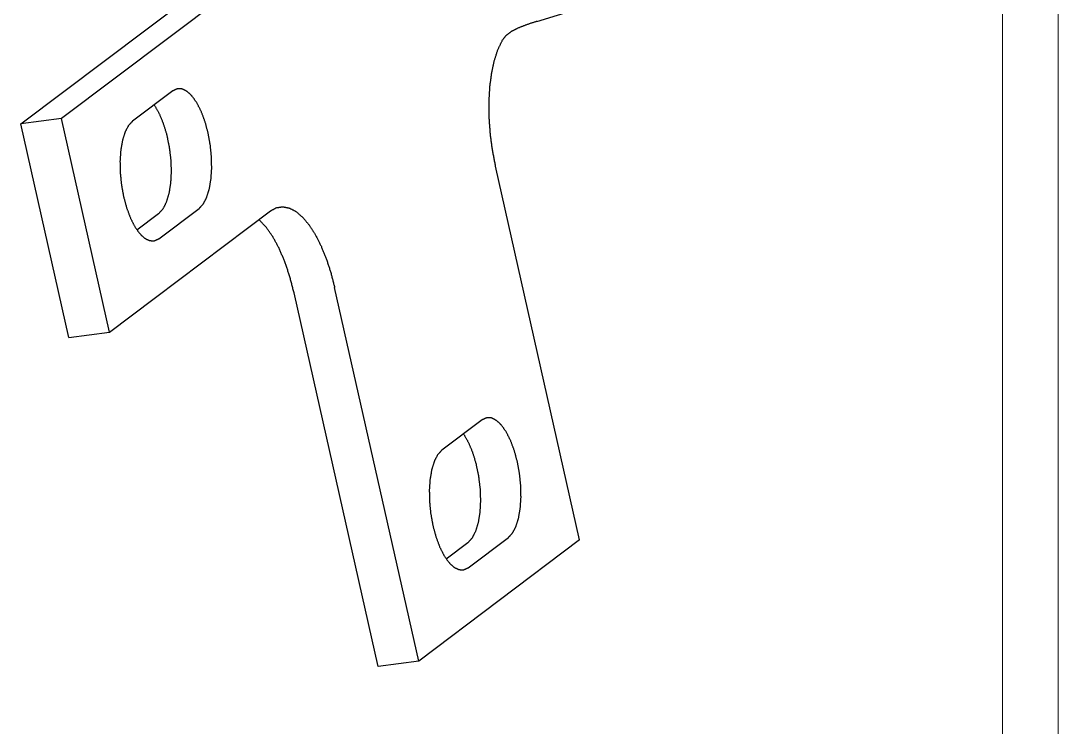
# Model space of a CAD drawing. Header units: millimetres. Extents: x 0 to 420, y 0 to 297.
# Drawn here: x 327.2 to 420, y 63.2 to 126.4 of the extents above; entities that cross this region are included whole.
import ezdxf

# ---------------------------------------------------------------- set-up
doc = ezdxf.new("R2010")
doc.units = ezdxf.units.MM
doc.layers.add('101', color=7, linetype='Continuous', true_color=0xffffff)

msp = doc.modelspace()

# ---------------------------------------------------------------- linework, layer by layer
at = {"layer": '101', "color": 133, "linetype": 'Continuous', "lineweight": 18}
for p, q in [((420, 0), (420, 297)), ((415, 5), (415, 292))]:
    msp.add_line(p, q, dxfattribs=at)
at = {"layer": '101', "color": 151, "linetype": 'Continuous', "lineweight": 25}
for p, q in [((365.931, 144.068), (330.825, 117.625)), ((327.194, 117.151), (362.299, 143.594)), ((373.35, 126.322), (388.328, 130.926)), ((340.792, 120.105), (337.192, 117.394)), ((330.825, 117.625), (327.194, 117.151)), ((331.49, 98.046), (327.194, 117.151)), ((335.122, 98.521), (330.825, 117.625)), ((377.189, 79.941), (369.67, 113.374)), ((339.555, 106.886), (343.155, 109.598)), ((335.122, 98.521), (349.522, 109.367)), ((339.524, 109.124), (337.586, 107.664)), ((362.789, 69.095), (355.27, 102.527)), ((359.158, 68.621), (351.639, 102.053)), ((331.49, 98.046), (335.122, 98.521)), ((368.46, 90.68), (364.86, 87.968)), ((377.189, 79.941), (362.789, 69.095)), ((367.223, 77.461), (370.823, 80.172)), ((367.191, 79.698), (365.253, 78.238)), ((362.789, 69.095), (359.158, 68.621))]:
    msp.add_line(p, q, dxfattribs=at)
for points, knots in [([(373.35, 126.322), (372.429, 126.017), (371.611, 125.701)], [0, 0, 0.525479, 1, 1]), ([(370.295, 124.664), (370.619, 125.074), (371.085, 125.434), (371.611, 125.701)], [0, 0, 0.307143, 0.653197, 1, 1]), ([(369.67, 113.374), (369.395, 114.798), (369.203, 116.251), (369.098, 117.699), (369.083, 119.113), (369.158, 120.463), (369.32, 121.718), (369.568, 122.852), (369.895, 123.841), (370.295, 124.664)], [0, 0, 0.12599, 0.25319, 0.379311, 0.502104, 0.619426, 0.729326, 0.830137, 0.920593, 1, 1]), ([(343.155, 109.598), (343.519, 109.99), (343.823, 110.569), (344.056, 111.312), (344.209, 112.192), (344.276, 113.173), (344.255, 114.219), (344.146, 115.29), (343.954, 116.343), (343.685, 117.34), (343.351, 118.24), (342.963, 119.011), (342.538, 119.621), (342.091, 120.049), (341.64, 120.276), (341.201, 120.296), (340.792, 120.105)], [0, 0, 0.042258, 0.093942, 0.155525, 0.226083, 0.303859, 0.38657, 0.471624, 0.556288, 0.637854, 0.713798, 0.781963, 0.840786, 0.889671, 0.929642, 0.964352, 1, 1]), ([(339.13, 118.853), (339.555, 118.123), (339.928, 117.235), (340.236, 116.228), (340.464, 115.144), (340.603, 114.027), (340.648, 112.925), (340.596, 111.884), (340.449, 110.947), (340.215, 110.154), (339.902, 109.538), (339.524, 109.124)], [0, 0, 0.082314, 0.176111, 0.278676, 0.386629, 0.496236, 0.603658, 0.705193, 0.797537, 0.878091, 0.945408, 1, 1]), ([(337.192, 117.394), (336.828, 117.002), (336.524, 116.423), (336.291, 115.68), (336.138, 114.8), (336.071, 113.819), (336.092, 112.773), (336.201, 111.702), (336.394, 110.649), (336.662, 109.652), (336.997, 108.752), (337.384, 107.981), (337.809, 107.371), (338.256, 106.943), (338.708, 106.716), (339.146, 106.696), (339.555, 106.886)], [0, 0, 0.042259, 0.093942, 0.155524, 0.226083, 0.303859, 0.38657, 0.471623, 0.556287, 0.637853, 0.713798, 0.781962, 0.840786, 0.889671, 0.929641, 0.964351, 1, 1]), ([(349.522, 109.367), (350.056, 109.656), (350.623, 109.744), (351.212, 109.631), (351.809, 109.317), (352.404, 108.81), (352.984, 108.12), (353.537, 107.261), (354.052, 106.25), (354.519, 105.108), (354.928, 103.859), (355.27, 102.527)], [0, 0, 0.059424, 0.115591, 0.17424, 0.240298, 0.316795, 0.405016, 0.505022, 0.61605, 0.736763, 0.865422, 1, 1]), ([(351.639, 102.053), (351.267, 103.485), (350.819, 104.819), (350.305, 106.023), (349.738, 107.07), (349.13, 107.934), (348.497, 108.595)], [0, 0, 0.201049, 0.392293, 0.570263, 0.732056, 0.875596, 1, 1]), ([(370.823, 80.172), (371.186, 80.564), (371.49, 81.143), (371.724, 81.886), (371.877, 82.766), (371.944, 83.747), (371.923, 84.793), (371.814, 85.864), (371.621, 86.917), (371.353, 87.914), (371.018, 88.814), (370.631, 89.585), (370.206, 90.195), (369.759, 90.623), (369.307, 90.85), (368.868, 90.87), (368.46, 90.68)], [0, 0, 0.042259, 0.093943, 0.155525, 0.226084, 0.30386, 0.386571, 0.471624, 0.556288, 0.637854, 0.713798, 0.781962, 0.840788, 0.889672, 0.929641, 0.964351, 1, 1]), ([(366.798, 89.428), (367.222, 88.697), (367.596, 87.809), (367.903, 86.802), (368.131, 85.718), (368.271, 84.601), (368.315, 83.499), (368.263, 82.458), (368.117, 81.521), (367.882, 80.728), (367.569, 80.112), (367.191, 79.698)], [0, 0, 0.082314, 0.176111, 0.278675, 0.386628, 0.496236, 0.603658, 0.705192, 0.797537, 0.87809, 0.945407, 1, 1]), ([(364.86, 87.968), (364.496, 87.576), (364.192, 86.997), (363.959, 86.254), (363.806, 85.375), (363.738, 84.393), (363.76, 83.347), (363.869, 82.276), (364.061, 81.223), (364.33, 80.227), (364.664, 79.326), (365.051, 78.555), (365.476, 77.945), (365.924, 77.517), (366.375, 77.29), (366.814, 77.271), (367.223, 77.461)], [0, 0, 0.04226, 0.093943, 0.155525, 0.226084, 0.30386, 0.386571, 0.471624, 0.556288, 0.637853, 0.713798, 0.781962, 0.840786, 0.889672, 0.929641, 0.964351, 1, 1])]:
    msp.add_open_spline(points, degree=1, knots=knots, dxfattribs=at)

doc.saveas('drawing.dxf')
